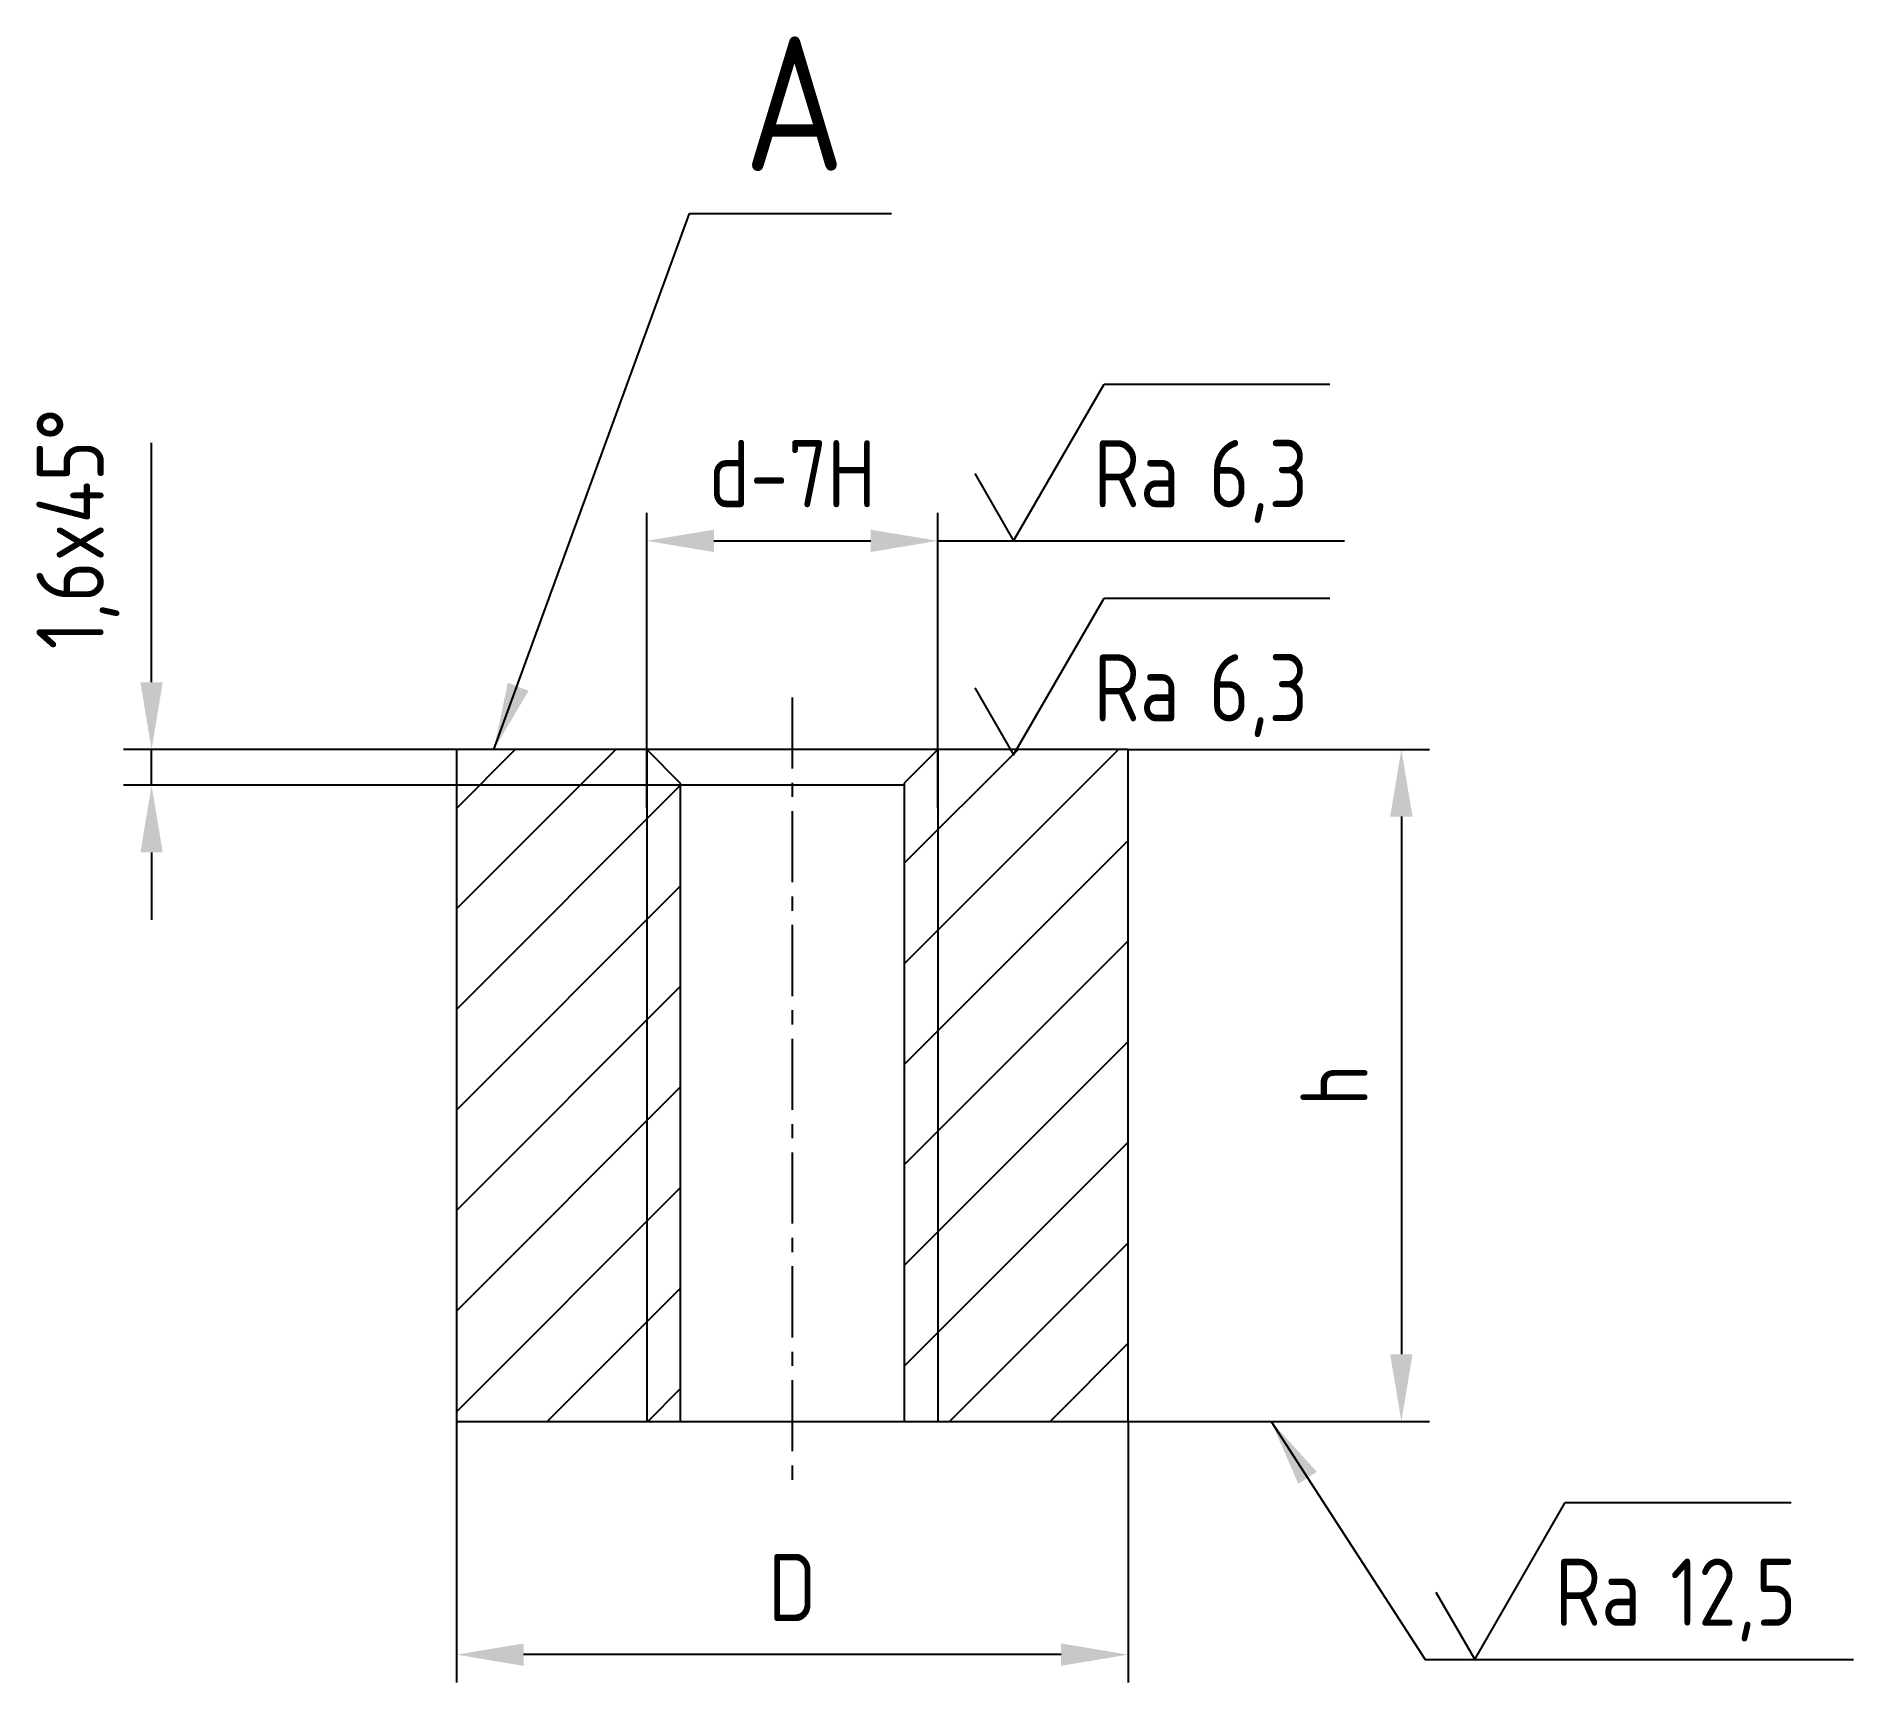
# Model space of a CAD drawing. Header units: millimetres. Extents: x 805.5 to 886.6, y 487.4 to 560.9.
import ezdxf
from ezdxf.enums import TextEntityAlignment as Align

# ---------------------------------------------------------------- set-up
doc = ezdxf.new("R2010")
doc.units = ezdxf.units.MM
doc.header["$LTSCALE"] = 0.1
doc.linetypes.add('CENTER', pattern=[50.8, 31.75, -6.35, 6.35, -6.35])
for name, color, linetype in [('Bord', 1, 'Continuous'), ('Cen', 5, 'CENTER'), ('Cont', 6, 'Continuous'), ('Dim', 7, 'Continuous'), ('Hatch', 2, 'Continuous'), ('Text', 3, 'Continuous'), ('Textb', 6, 'Continuous')]:
    doc.layers.add(name, color=color, linetype=linetype)
doc.styles.add('Style1', font='romans.shx', dxfattribs={"width": 0.8})
doc.dimstyles.new('Lin', dxfattribs={"dimtxt": 3, "dimasz": 3, "dimexe": 1.25, "dimexo": 0, "dimgap": 1.5, "dimtad": 1, "dimtxsty": 'Style1', "dimcen": 2.5, "dimclrt": 3, "dimadec": 0, "dimazin": 0, "dimtfac": 1, "dimtmove": 0, "dimatfit": 3, "dimfxl": 1, "dimarcsym": 0})

# ---------------------------------------------------------------- blocks, each defined once
blk = doc.blocks.new('*D8')
at = {"layer": 'Dim', "color": 0, "lineweight": -2, "transparency": 16777216}
for p, q in [((824.214, 499.028), (824.214, 487.368)), ((854.214, 499.028), (854.214, 487.368)), ((851.214, 488.618), (827.214, 488.618))]:
    blk.add_line(p, q, dxfattribs=at)
at = {"layer": 'Dim', "color": 0, "transparency": 16777216}
for points in [[(827.214, 489.118), (827.214, 488.118), (824.214, 488.618)], [(851.214, 489.118), (851.214, 488.118), (854.214, 488.618)]]:
    blk.add_solid(points, dxfattribs=at)
at = {"layer": 'Dim', "color": 3, "transparency": 16777216, "insert": (839.214, 491.618), "char_height": 3, "attachment_point": 5, "style": 'Style1'}
blk.add_mtext('D', dxfattribs=at)
blk = doc.blocks.new('*D9')
at = {"layer": 'Dim', "color": 0, "lineweight": -2, "transparency": 16777216}
for p, q in [((832.714, 526.415), (832.714, 539.589)), ((845.714, 526.415), (845.714, 539.589)), ((835.714, 538.339), (842.714, 538.339))]:
    blk.add_line(p, q, dxfattribs=at)
at = {"layer": 'Dim', "color": 0, "transparency": 16777216}
for points in [[(835.714, 538.839), (835.714, 537.839), (832.714, 538.339)], [(842.714, 538.839), (842.714, 537.839), (845.714, 538.339)]]:
    blk.add_solid(points, dxfattribs=at)
at = {"layer": 'Dim', "color": 3, "transparency": 16777216, "insert": (839.214, 541.339), "char_height": 3, "attachment_point": 5, "style": 'Style1'}
blk.add_mtext('d-7H', dxfattribs=at)
blk = doc.blocks.new('*D10')
at = {"layer": 'Dim', "color": 0, "lineweight": -2, "transparency": 16777216}
for p, q in [((854.214, 529.028), (867.66, 529.028)), ((866.41, 526.028), (866.41, 502.028)), ((854.214, 499.028), (867.66, 499.028))]:
    blk.add_line(p, q, dxfattribs=at)
at = {"layer": 'Dim', "color": 0, "transparency": 16777216}
for points in [[(865.91, 526.028), (866.91, 526.028), (866.41, 529.028)], [(865.91, 502.028), (866.91, 502.028), (866.41, 499.028)]]:
    blk.add_solid(points, dxfattribs=at)
at = {"layer": 'Dim', "color": 3, "transparency": 16777216, "insert": (863.41, 514.028), "char_height": 3, "attachment_point": 5, "rotation": 90, "style": 'Style1'}
blk.add_mtext('h', dxfattribs=at)
blk = doc.blocks.new('ZNAK19')
at = {"layer": 'Text', "style": 'Style1', "width": 0.8}
blk.add_attdef('1', (4.281, -0.838), '', height=3, dxfattribs=at)
at = {"layer": 'Textb', "style": 'Style1', "width": 0.8}
blk.add_attdef('А', text='', height=6, dxfattribs=at).set_placement((4.197, 0.542), align=Align.RIGHT)
blk = doc.blocks.new('sherISO_03')
at = {"layer": 'Text'}
blk.add_line((4.041, 7), (14.122, 7), dxfattribs=at)
blk.add_lwpolyline([(-1.732, 3), (0, 0), (4.041, 7)], dxfattribs=at)
at = {"layer": 'Text', "style": 'Style1', "width": 0.8}
blk.add_text('Ra', height=3, dxfattribs=at).set_placement((3.584, 1.5))
blk.add_attdef('6,3', (8.727, 1.5), '', height=3, dxfattribs=at)

msp = doc.modelspace()

# ---------------------------------------------------------------- hatches: boundary and pattern name
at = {"layer": 'Hatch'}
h = msp.add_hatch(dxfattribs=at)
h.set_pattern_fill('ANSI31', color=256, style=0)
h.set_pattern_definition([(45, (-251.2315, -926.218), (-2.245064, 2.245064), [])])
h.paths.add_polyline_path([(845.714, 499.028), (854.214, 499.028), (854.214, 529.028), (845.714, 529.028)])
h.paths.add_polyline_path([(844.214, 499.028), (845.714, 499.028), (845.714, 529.028), (844.214, 527.528)])
h.paths.add_polyline_path([(834.214, 527.528), (832.714, 529.028), (832.714, 499.028), (834.214, 499.028)])
h.paths.add_polyline_path([(832.714, 529.028), (824.214, 529.028), (824.214, 499.028), (832.714, 499.028)])

# ---------------------------------------------------------------- linework, layer by layer
at = {"layer": 'Bord'}
for p, q in [((832.714, 529.028), (832.714, 499.028)), ((845.714, 529.028), (845.714, 499.028))]:
    msp.add_line(p, q, dxfattribs=at)
at = {"layer": 'Cen'}
msp.add_line((839.214, 531.353), (839.214, 496.012), dxfattribs=at)
at = {"layer": 'Cont'}
for p, q in [((854.214, 529.028), (824.214, 529.028)), ((824.214, 529.028), (824.214, 499.028)), ((832.714, 529.028), (834.214, 527.528)), ((845.714, 529.028), (844.214, 527.528)), ((854.214, 499.028), (854.214, 529.028)), ((834.214, 527.528), (834.214, 499.028)), ((844.214, 527.528), (844.214, 499.028)), ((844.214, 527.428), (834.214, 527.428)), ((824.214, 499.028), (854.214, 499.028))]:
    msp.add_line(p, q, dxfattribs=at)
at = {"layer": 'Dim'}
for p, q in [((825.891, 529.028), (834.628, 552.954)), ((834.628, 552.954), (843.639, 552.954)), ((810.605, 532.028), (810.605, 542.714)), ((845.714, 538.339), (863.872, 538.339)), ((835.998, 529.028), (809.355, 529.028)), ((810.605, 527.428), (810.605, 529.028)), ((835.998, 527.428), (809.355, 527.428)), ((810.605, 524.428), (810.605, 521.428))]:
    msp.add_line(p, q, dxfattribs=at)
for points in [[(810.105, 532.028), (811.105, 532.028), (810.605, 529.028)], [(826.509, 532.006), (827.441, 531.645), (825.891, 529.028)], [(810.105, 524.428), (811.105, 524.428), (810.605, 527.428)]]:
    msp.add_solid(points, dxfattribs=at)

# ---------------------------------------------------------------- block references
ref = msp.add_blockref('ZNAK19', (837.359, 554.319), dxfattribs=at)
ref.add_attrib('А', 'А', dxfattribs={"layer": 'Textb', "height": 6, "style": 'Style1', "width": 0.8}).set_placement((841.556, 554.86), align=Align.RIGHT)
for p, values in [((849.091, 538.339), {'6,3': '6,3'}), ((849.091, 528.781), {'6,3': '6,3'}), ((869.687, 488.407), {'6,3': '12,5'})]:
    msp.add_blockref('sherISO_03', p, dxfattribs=at).add_auto_attribs(values)

# ---------------------------------------------------------------- texts
at = {"layer": 'Dim', "color": 3, "insert": (807.319, 538.871), "char_height": 3, "attachment_point": 5, "rotation": 90, "style": 'Style1'}
msp.add_mtext('1,6x45°', dxfattribs=at)

# ---------------------------------------------------------------- dimensions: what is measured, and where the dimension line sits
at = {"layer": 'Dim'}
for base, p1, p2, text, picture, middle in [((845.714, 538.339), (832.714, 526.415), (845.714, 526.415), 'd-7H', '*D9', (839.214, 541.339)), ((824.214, 488.618), (854.214, 499.028), (824.214, 499.028), 'D', '*D8', (839.214, 491.618))]:
    dim = msp.add_linear_dim(base=base, p1=p1, p2=p2, text=text, dimstyle='Lin', dxfattribs=at)
    dim.commit()
    dim.dimension.update_dxf_attribs({"geometry": picture, "text_midpoint": middle})
dim = msp.add_linear_dim(base=(866.41, 499.028), p1=(854.214, 529.028), p2=(854.214, 499.028), angle=90, text='h', dimstyle='Lin', dxfattribs=at)
dim.commit()
dim.dimension.update_dxf_attribs({"geometry": '*D10', "text_midpoint": (863.41, 514.028)})

# ---------------------------------------------------------------- leaders
msp.add_leader([(860.594, 499.028), (867.467, 488.407), (886.605, 488.407)], dimstyle='Lin', dxfattribs=at)

doc.saveas('drawing.dxf')
